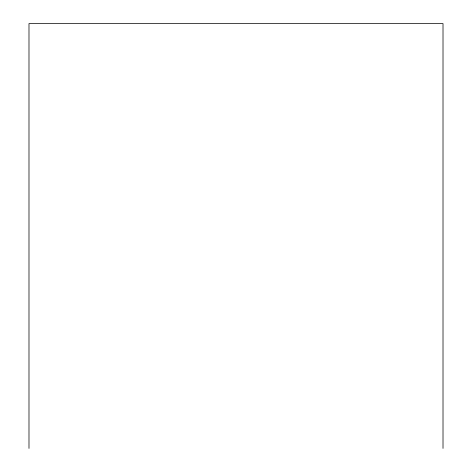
<?xml version="1.0" encoding="UTF-8"?>
<svg xmlns="http://www.w3.org/2000/svg" width="472" height="472" viewBox="0 0 472 472"><rect width="100%" height="100%" fill="white"/><g stroke="black" fill="none" stroke-linecap="round" stroke-linejoin="round"><path stroke-width="0.71" d="M443.013 448.4L443.013 23.6L28.987 23.6L28.987 448.4"/></g></svg>
